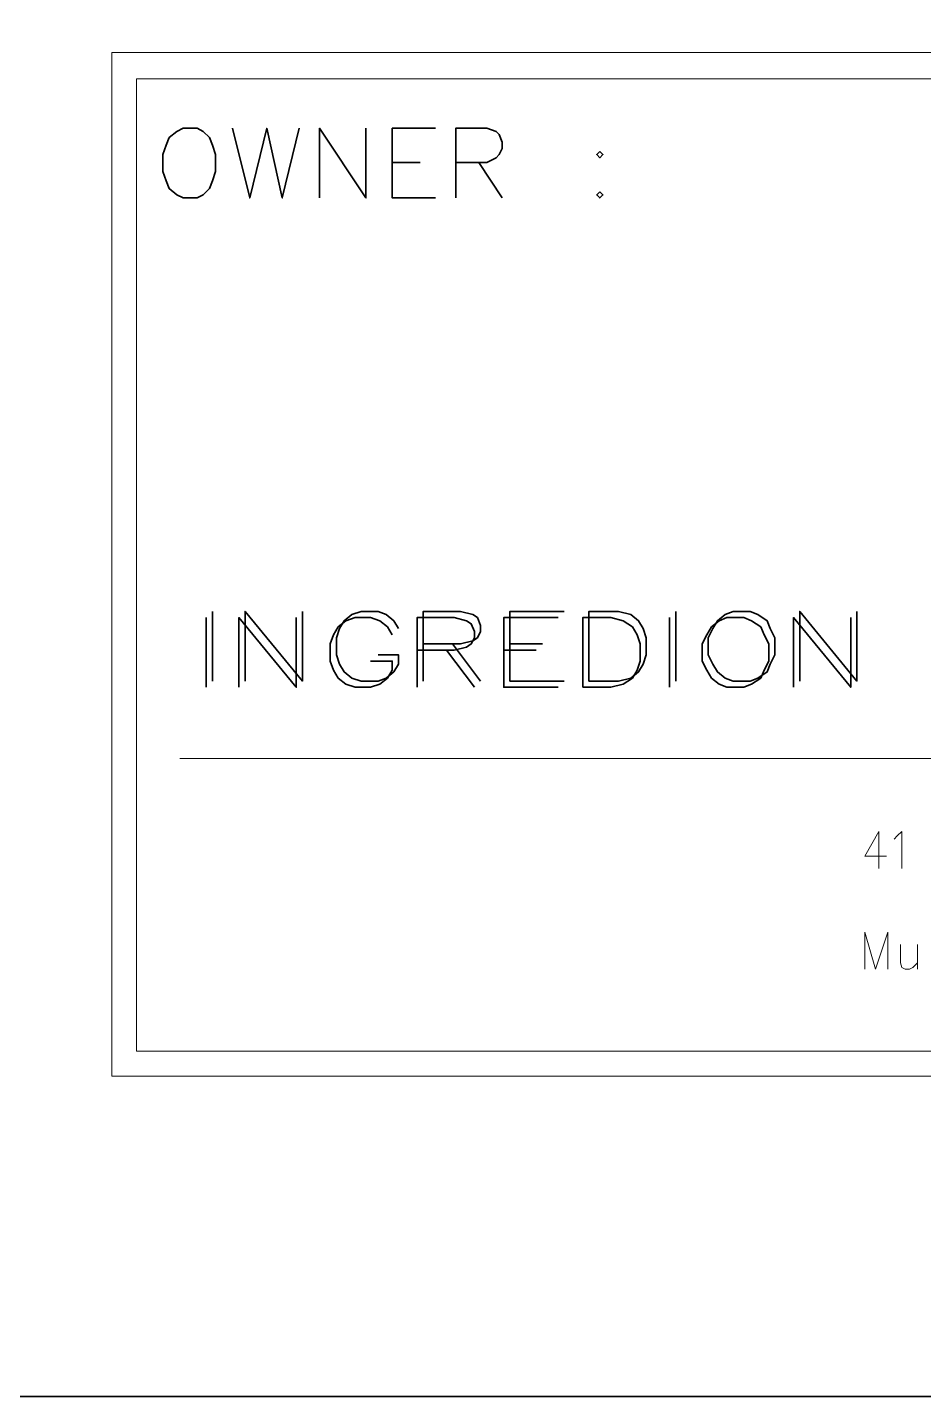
# Model space of a CAD drawing. Header units: millimetres. Extents: x 12053 to 14213, y -1155 to 627.
# Drawn here: x 13429.2 to 13493, y -466 to -368.6 of the extents above; entities that cross this region are included whole.
import ezdxf

# ---------------------------------------------------------------- set-up
doc = ezdxf.new("R2010")
doc.units = ezdxf.units.MM
doc.header["$LTSCALE"] = 6
doc.layers.add('PDF_Geometry', color=7, linetype='Continuous')

msp = doc.modelspace()

# ---------------------------------------------------------------- linework, layer by layer
at = {"layer": 'PDF_Geometry', "lineweight": 35}
for points in [[(13182.433, -466.04), (14213.257, -466.04), (14213.257, 260.184), (13182.433, 260.184)], [(13440.29, -375.772), (13439.849, -375.992), (13439.298, -376.433), (13439.078, -376.984), (13438.857, -377.646), (13438.857, -378.858), (13439.078, -379.519), (13439.298, -380.07), (13439.849, -380.511), (13440.29, -380.732), (13441.282, -380.732), (13441.723, -380.511), (13442.164, -380.07), (13442.384, -379.519), (13442.605, -378.858), (13442.605, -377.646), (13442.384, -376.984), (13442.164, -376.433), (13441.723, -375.992), (13441.282, -375.772)], [(13469.938, -377.425), (13469.718, -377.646), (13469.938, -377.866), (13470.159, -377.646)], [(13469.938, -380.291), (13469.718, -380.511), (13469.938, -380.732), (13470.159, -380.511)], [(13469.167, -415.12), (13469.167, -410.16), (13471.261, -410.16), (13472.143, -410.38), (13472.694, -410.821), (13473.025, -411.372), (13473.245, -412.033), (13473.245, -413.246), (13473.025, -413.907), (13472.694, -414.458), (13472.143, -414.899), (13471.261, -415.12)], [(13479.417, -410.16), (13478.866, -410.38), (13478.315, -410.821), (13477.984, -411.372), (13477.654, -412.033), (13477.654, -413.246), (13477.984, -413.907), (13478.315, -414.458), (13478.866, -414.899), (13479.417, -415.12), (13480.63, -415.12), (13481.181, -414.899), (13481.842, -414.458), (13482.062, -413.907), (13482.393, -413.246), (13482.393, -412.033), (13482.062, -411.372), (13481.842, -410.821), (13481.181, -410.38), (13480.63, -410.16)], [(13468.726, -415.56), (13468.726, -410.601), (13470.71, -410.601), (13471.592, -410.821), (13472.253, -411.262), (13472.584, -411.813), (13472.804, -412.474), (13472.804, -413.687), (13472.584, -414.348), (13472.253, -414.899), (13471.592, -415.34), (13470.71, -415.56)], [(13478.976, -410.601), (13478.425, -410.821), (13477.874, -411.262), (13477.544, -411.813), (13477.213, -412.474), (13477.213, -413.687), (13477.544, -414.348), (13477.874, -414.899), (13478.425, -415.34), (13478.976, -415.56), (13480.189, -415.56), (13480.74, -415.34), (13481.401, -414.899), (13481.622, -414.348), (13481.952, -413.687), (13481.952, -412.474), (13481.622, -411.813), (13481.401, -411.262), (13480.74, -410.821), (13480.189, -410.601)]]:
    msp.add_lwpolyline(points, close=True, dxfattribs=at)
at = {"layer": 'PDF_Geometry', "lineweight": 9}
for points in [[(13605.727, -443.225), (13607.6, -443.225), (13960.471, -443.225), (13960.471, -370.371), (13435.22, -370.371), (13435.22, -443.225), (13607.6, -443.225)], [(13440.069, -420.63), (13599.775, -420.63)], [(13436.983, -441.462), (13605.727, -441.462)]]:
    msp.add_lwpolyline(points, dxfattribs=at)
msp.add_lwpolyline([(13436.983, -372.245), (13436.983, -441.462), (13605.727, -441.462), (13605.727, -372.245)], close=True, dxfattribs=at)
at = {"layer": 'PDF_Geometry', "lineweight": 35}
for points in [[(13443.817, -375.772), (13445.029, -380.732), (13446.242, -375.772), (13447.344, -380.732), (13448.556, -375.772)], [(13449.989, -380.732), (13449.989, -375.772), (13453.296, -380.732), (13453.296, -375.772)], [(13458.255, -380.732), (13455.169, -380.732), (13455.169, -375.772), (13458.255, -375.772)], [(13459.688, -380.732), (13459.688, -375.772), (13461.893, -375.772), (13462.554, -375.992), (13462.774, -376.213), (13462.995, -376.764), (13462.995, -377.205), (13462.774, -377.646), (13462.554, -377.866), (13461.893, -378.197), (13459.688, -378.197)], [(13455.169, -378.197), (13457.153, -378.197)], [(13461.342, -378.197), (13462.995, -380.732)], [(13442.384, -415.12), (13442.384, -410.16)], [(13444.699, -415.12), (13444.699, -410.16), (13448.777, -415.12), (13448.777, -410.16)], [(13455.61, -411.372), (13455.28, -410.821), (13454.728, -410.38), (13454.177, -410.16), (13452.965, -410.16), (13452.304, -410.38), (13451.753, -410.821), (13451.422, -411.372), (13451.201, -412.033), (13451.201, -413.246), (13451.422, -413.907), (13451.753, -414.458), (13452.304, -414.899), (13452.965, -415.12), (13454.177, -415.12), (13454.728, -414.899), (13455.28, -414.458), (13455.61, -413.907), (13455.61, -413.246), (13454.177, -413.246)], [(13457.374, -415.12), (13457.374, -410.16), (13460.019, -410.16), (13460.901, -410.38), (13461.231, -410.601), (13461.452, -411.152), (13461.452, -411.593), (13461.231, -412.033), (13460.901, -412.254), (13460.019, -412.474), (13457.374, -412.474)], [(13467.403, -415.12), (13463.546, -415.12), (13463.546, -410.16), (13467.403, -410.16)], [(13475.339, -415.12), (13475.339, -410.16)], [(13484.157, -415.12), (13484.157, -410.16), (13488.235, -415.12), (13488.235, -410.16)], [(13441.943, -415.56), (13441.943, -410.601)], [(13444.258, -415.56), (13444.258, -410.601), (13448.336, -415.56), (13448.336, -410.601)], [(13455.169, -411.813), (13454.839, -411.262), (13454.288, -410.821), (13453.626, -410.601), (13452.524, -410.601), (13451.863, -410.821), (13451.312, -411.262), (13450.981, -411.813), (13450.761, -412.474), (13450.761, -413.687), (13450.981, -414.348), (13451.312, -414.899), (13451.863, -415.34), (13452.524, -415.56), (13453.626, -415.56), (13454.288, -415.34), (13454.839, -414.899), (13455.169, -414.348), (13455.169, -413.687), (13453.626, -413.687)], [(13456.933, -415.56), (13456.933, -410.601), (13459.578, -410.601), (13460.46, -410.821), (13460.79, -411.041), (13461.011, -411.593), (13461.011, -412.033), (13460.79, -412.474), (13460.46, -412.695), (13459.578, -412.915), (13456.933, -412.915)], [(13466.963, -415.56), (13463.105, -415.56), (13463.105, -410.601), (13466.963, -410.601)], [(13474.898, -415.56), (13474.898, -410.601)], [(13483.716, -415.56), (13483.716, -410.601), (13487.794, -415.56), (13487.794, -410.601)], [(13459.027, -412.915), (13461.011, -415.56)], [(13459.468, -412.474), (13461.452, -415.12)], [(13463.105, -412.915), (13465.42, -412.915)], [(13463.546, -412.474), (13465.86, -412.474)]]:
    msp.add_lwpolyline(points, dxfattribs=at)
at = {"layer": 'PDF_Geometry', "lineweight": 18}
for points in [[(13489.778, -428.456), (13489.778, -425.811), (13488.786, -427.574), (13490.329, -427.574)], [(13490.88, -426.362), (13491.1, -426.141), (13491.431, -425.811), (13491.431, -428.456)], [(13488.786, -435.62), (13488.786, -432.975), (13489.557, -435.62), (13490.439, -432.975), (13490.439, -435.62)], [(13491.321, -433.857), (13491.321, -435.179), (13491.431, -435.51), (13491.651, -435.62), (13491.982, -435.62), (13492.202, -435.51), (13492.533, -435.179)], [(13492.533, -433.857), (13492.533, -435.62)]]:
    msp.add_lwpolyline(points, dxfattribs=at)

doc.saveas('drawing.dxf')
